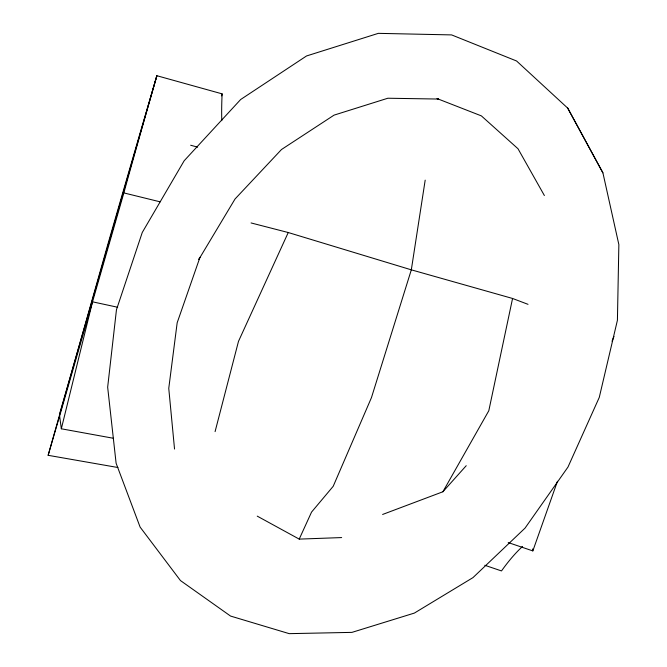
<?xml version="1.0" encoding="UTF-8"?>
<svg xmlns="http://www.w3.org/2000/svg" width="667" height="667" viewBox="0 0 667 667"><rect width="100%" height="100%" fill="white"/><g stroke="black" fill="none" stroke-linecap="round" stroke-linejoin="round"><path stroke-width="1" d="M425.187 180.148L411.322 269.835L371.452 397.632L333.2 486.301L311.539 512.106L299.216 539.111L257.237 516.133M251.067 222.945L288.244 232.525L411.322 269.835L512.564 298.466L488.811 410.73L442.88 491.771L382.608 514.465M113.348 438.261L61.331 428.789L92.513 301.817L117.675 307.254M215.082 431.624L238.486 341.354L288.244 232.525M107.504 245.523L48.141 455.311L117.934 467.517M221.652 95.881L222.219 93.889L156.862 75.713L59.521 414.224M48.149 455.303A312.148 1.134 -74.1 0 1 59.613 416.075L123.862 192.921L160.138 201.834M508.204 542.554L532.833 550.909L557.462 481.257M612.039 341.221L613.99 336.426M442.88 491.771L466.233 465.691M299.216 539.111L341.654 537.569M190.662 145.231L197.624 147.157M484.776 565.266L501.501 570.935A289.862 102.359 -81.4 0 1 522.503 546.448M512.564 298.466L528.022 304.335M567.725 108.146L516.583 60.997L451.617 34.909L378.339 33.35L306.553 55.953L240.67 99.5L184.167 160.764L142.263 232.466L116.458 309.763L107.662 387.193L116.108 463.232L140.112 527.097L180.465 580.565L230.557 616.066L289.22 633.65L351.951 632.374L414.357 613.09L472.978 577.614L525.046 528.106L567.984 467.05L599.274 397.399L617.417 320.252L618.859 244.597L602.918 172.87L567.725 108.146L602.918 172.87M544.38 195.531L518.009 148.758L481.374 115.883L437.018 98.558L438.586 99.049L387.844 98.232L334.067 115.124L281.499 149.508L235.026 199.008L198.849 259.388L199.967 257.32L177.172 322.77L168.759 388.361L174.537 449.049M59.621 416.066L61.331 428.789M532.599 548.933L532.833 550.909M221.778 120.669A215.724 91.754 -75.1 0 1 222.119 93.964M123.954 192.58A223.92 0.842 -74 0 1 156.837 75.805M107.537 245.406A412.089 1.509 -74 0 1 156.795 75.955"/></g></svg>
